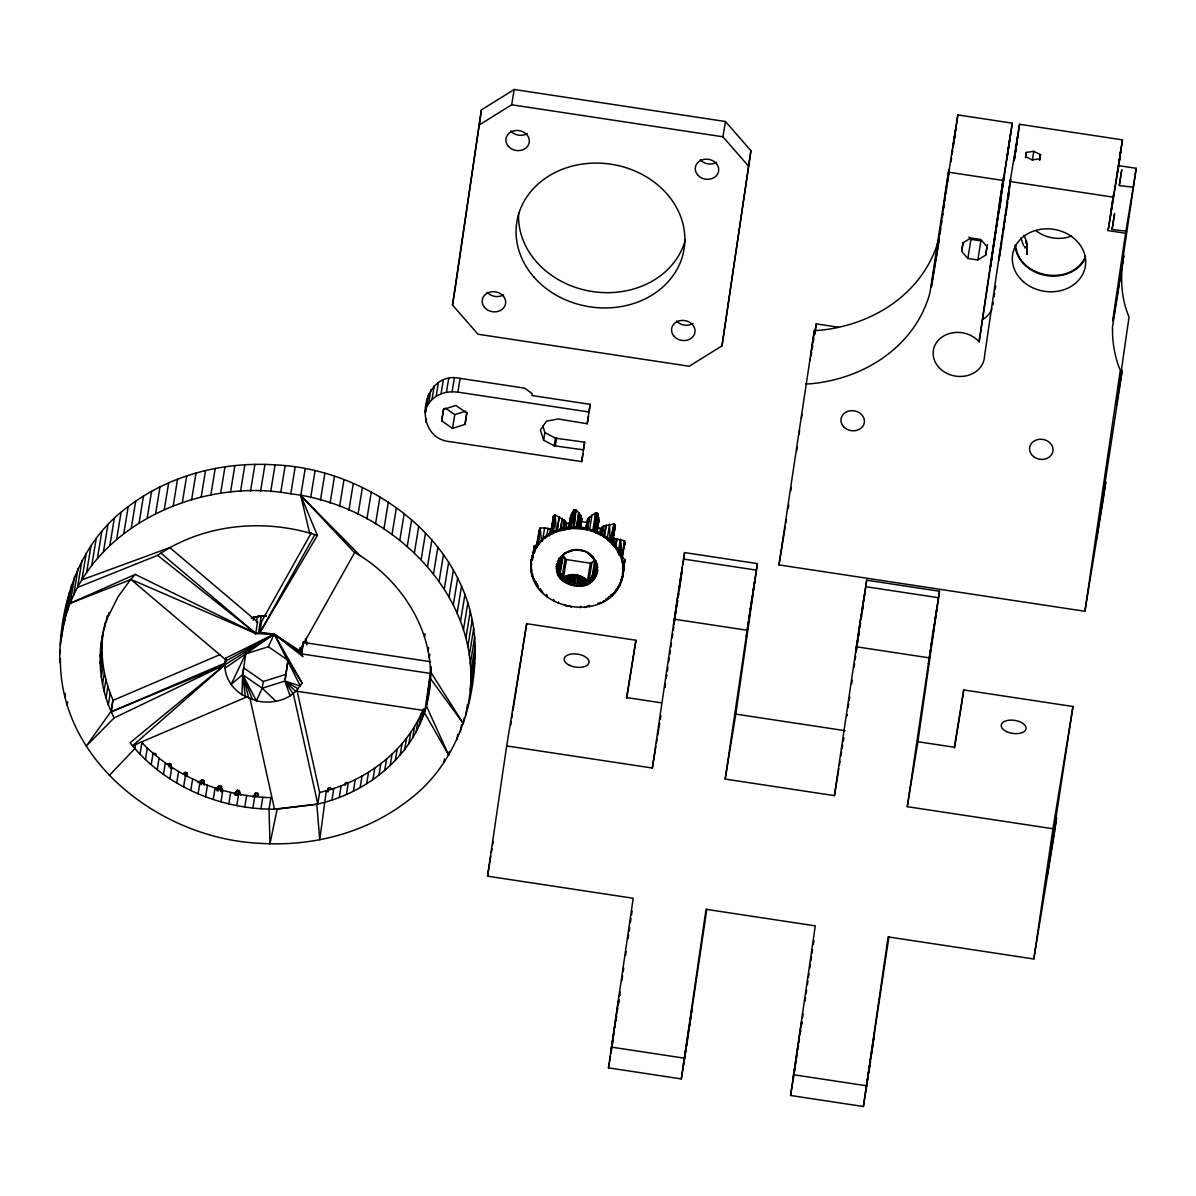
<?xml version="1.0" encoding="UTF-8"?>
<svg xmlns="http://www.w3.org/2000/svg" width="1196" height="1196" viewBox="0 0 1196 1196"><rect width="100%" height="100%" fill="white"/><g stroke="black" fill="none" stroke-linecap="round" stroke-linejoin="round"><path stroke-width="1.5" d="M534.388 547.693L534.388 545.974L538.08 544.001M59.8 662.36C59.038 603.965 79.175 541.938 128.196 506.67C169.668 474.902 223.338 461.402 275.065 464.885C374.587 469.086 477.877 548.635 475.126 654.466C473.81 710.454 453.463 767.787 406.745 801.529C365.273 833.298 311.618 846.783 259.876 843.315C162.432 838.994 59.651 762.495 60.383 658.802M103.08 632.848C99.986 655.528 103.798 678.924 112.962 699.839L111.079 711.336L86.276 746.08L114.173 717.899C100.853 691.856 96.801 661.373 103.006 632.774M467.726 706.866C489.882 600.078 391.57 505.474 290.792 493.813C194.081 475.933 76.499 532.399 61.34 636.556M303.35 641.505L301.377 653.569L274.198 634.074L254.584 633.596L262.387 632.789L274.198 634.074L302.977 656.709L299.583 650.729L274.198 634.074L224.923 664.722L130.08 742.776C164.943 786.639 221.664 810.17 277.143 809.169L316.82 804.235C371.223 792.395 421.276 749.219 429.17 692.305C437.945 635.345 402.499 579.432 353.881 551.954L300.779 495.548L305.159 468.802M532.265 555.841L532.011 557.366C539.456 531.308 572.48 519.453 595.04 531.712L596.176 531.218C612.367 537.796 625.598 554.481 623.325 572.585C617.42 627.481 521.307 612.726 531.682 558.696L531.233 561.163L533.476 552.148L537.228 545.436L534.298 550.369M614.355 545.69L614.505 538.469L624.581 540.876L622.174 560.147L620.395 539.351L618.197 552.761M1024.09 235.253L1027.349 243.864L1027.065 254.404L1027.14 245.165M587.445 553.015L589.165 554.032C564.736 536.137 539.187 577.13 572.51 585.352C606.581 593.545 603.995 543.313 571.583 550.609M255.481 796.446L255.57 793.008L257.648 793.232L258.575 795.415M576.562 585.98L577.653 575.067L578.625 586.025L579.088 575.485L580.643 585.89L580.553 576.053L582.661 585.606L582.093 576.801L584.605 585.143L583.723 577.773L586.474 584.515L585.517 578.999L588.268 583.738L587.535 580.568L589.105 579.881L591.482 581.734L594.666 560.356L591.96 562.449L589.105 579.881L589.927 582.796C584.052 576.248 574.558 572.301 566.052 576.053L563.451 581.032L563.63 576.95L560.326 573.034L558.353 566.784L559.309 558.353M622.488 567.98L623.34 571.21L623.49 565.783L622.996 575.067L623.505 570.642M542.73 425.746L544.883 432.548L555.452 438.17L584.65 442.176L583.394 449.816L554.211 445.809L543.627 440.188L540.413 429.992L546.423 421.201L558.158 418.959L587.221 423.773L590.211 404.353L531.936 395.517L532.235 393.723L524.7 388.162L460.101 378.37C421.022 369.534 410.467 438.678 450.563 441.728L581.675 461.611L582.915 453.972M427.166 403.68L427.316 398.761M265.198 615.596L261.266 615.835L258.456 633.058L274.198 634.074L302.169 683.14L295.801 691.467L290.075 695.848A40.515 34.475 9.3 0 1 256.378 700.781L241.981 694.652L242.639 674.649L246.017 652.343M328.063 791.931L328.182 788.224L330.156 787.716L332.025 789.495M614.236 545.66L614.505 538.469L613.025 538.589L612.158 543.926M623.34 571.21L623.52 566.769M596.939 563.69L595.503 572.406L597.477 572.959L594.442 559.878L588.357 553.569L593.605 557.859L592.454 557.082L597.238 564.258L595.503 572.406L589.105 579.881M578.116 528.064L578.804 512.71L575.889 509.69L573.886 509.81L570.761 515.88L568.638 528.752L570.761 515.88M623.086 562.868L623.251 567.308C622.369 550.728 608.704 539.77 596.176 531.218L594.711 530.964L595.713 512.695L597.596 513.398L598.837 520.14L596.535 532.758M217.448 790.75L217.642 787.357L219.361 785.712L221.38 786.28L222.292 790.99M580.568 528.782L581.854 518.601L578.804 512.71L576.337 527.795M64.509 621.815L67.215 601.334M538.589 540.248L538.813 536.69M539.022 533.132L540.188 528.094L544.629 527.855L551.894 529.32L551.311 533.117M1119.217 161.714L1122.446 139.857L1019.53 124.294L1010.127 181.508L984.517 356.139A25.789 21.932 9.3 0 1 950.73 374.961A25.789 21.932 9.3 0 1 937.858 340.785A25.789 21.932 9.3 0 1 979.12 341.817L1012.279 123.158L957.832 114.906L956.456 124.937M1019.56 124.264L1017.557 138.557M429.17 692.305L431.203 668.519M1026.841 247.109L1027.065 254.404M235.552 795.31L235.791 791.961L237.301 790.152L239.35 790.556L240.83 795.191M186.995 775.442L187.174 773.139L185.305 772.257L183.197 773.573M687.117 1041.955L681.316 1078.912L608.465 1067.864L633.207 898.256L487.534 876.175L506.67 745.945L526.689 623.699L635.943 640.249L626.749 698.255M619.438 995.834L619.498 995.057L619.259 996.268M838.859 768.565L834.434 795.624L725.18 779.074L735.809 714.117L757.412 563.615L684.575 552.582L683.006 564.497M681.316 1078.912L706.044 909.304L815.298 925.868L790.571 1095.476L863.407 1106.509L888.927 936.797M855.648 652.986L855.708 652.209M864.409 595.518L864.469 594.741L861.972 610.02M917.9 741.729L954.333 747.246L963.707 689.942L1072.962 706.507L1052.943 828.753L907.271 806.672L917.9 741.729L939.503 591.228L866.666 580.18L864.588 595.638M863.407 1106.509L888.135 936.902L1033.807 958.983L1053.826 836.737L1056.561 818.124L1047.173 875.442L1072.962 706.507M596.012 532.22L597.596 513.398L594.711 530.964M531.218 562.524L530.889 565.02L531.487 559.638L530.889 565.02M288.266 658.757L285.979 674.335L263.329 681.511L243.73 667.921L242.639 674.649L256.378 700.781L262.223 688.238L284.872 681.047L300.375 686.085L274.198 634.074L225.909 658.039L225.012 668.13A40.515 34.475 9.3 0 0 241.981 694.652M556.633 530.232L556.394 531.757L560.804 528.841L560.55 530.366L561.881 528.587L565.11 527.825L572.914 526.988L574.244 528.079L575.889 509.69L569.999 528.647L571.823 513.099L569.296 528.707L556.394 531.757L548.725 535.569L548.979 534.044L556.962 531.263M1113.072 320.752L1123.702 255.794L1112.534 326.762A147.347 125.371 9.3 0 0 1117.737 363.644L1120.293 370.431L1084.907 611.276L778.985 564.916L814.327 330.589L820.366 330.231A147.347 125.356 9.3 0 0 938.711 239.26L939.323 236.3M1123.702 255.794C1120.263 276.246 1120.652 297.58 1129.054 316.94L1116.317 405.295L1122.192 370.252L1119.456 388.864L1096.403 539.187L1105.777 481.883L1103.041 500.496L1084.907 611.276M618.945 555.004L620.395 539.351L621.053 556.334M427.959 699.122L430.411 673.438L301.571 653.913L303.455 642.446L430.44 661.702M579.417 527.974L580.613 515.341L578.565 527.885M327.973 790.541L328.182 788.224L327.629 791.617M554.66 531.099L557.261 530.83L550.623 533.461L553.509 515.895L555.153 514.983L552.283 532.564L553.464 532.698L555.153 514.983L565.14 520.709L566.71 523.534L565.828 528.886M1026.916 246.63L1027.17 245.599M587.027 529.38L588.103 518.346L595.713 512.695L592.842 530.262L595.444 531.099M665.275 686.818L665.35 685.846L665.051 687.326M847.172 715.671L847.276 714.58L847.037 715.627M622.996 575.067L623.594 569.685M810.32 358.621L810.26 360.16M531.308 566.859L530.994 568.907L531.144 563.495L531.308 566.859L531.443 565.798M945.333 193.304L945.064 195.606L947.755 179.849M948.921 169.922L947.396 180.701M952.255 151.668L952.539 149.365M956.127 125.984L954.199 140.052M999.781 201.556L999.512 203.858L1003.623 179.415L990.467 266.738L1000.499 198.521M1003.369 178.174L1001.844 188.953M1010.56 134.236L1006.703 159.92L1009.708 139.454M1007.062 202.662L1006.793 204.965L1008.886 191.674M1010.381 181.583L1010.65 179.28L1008.318 194.186M1109.679 220.557L1109.948 218.255M1116.87 176.619L1118.395 165.84M1120.458 153.238L1120.727 150.935L1117.722 171.402M538.2 543.702L540.188 528.094L541.504 540.951M682.318 567.921L681.331 575.082M801.171 1026.153L801.589 1022.655L801.35 1023.866M548.097 528.184L546.632 537.139M810.664 356.064L811.561 349.636M560.775 529.11L562.284 518.227L560.52 528.991M595.04 531.712L597.596 513.398M618.452 1002.995L618.87 1000.035M856.067 649.503L866.666 580.18M863.422 602.679L864.05 598.224M550.982 533.61L553.509 515.895L553.509 518.436M811.755 348.171L814.327 330.589M576.592 528.064L578.804 512.71M681.107 576.562L678.311 595.429M682.228 569.804L680.36 582.542M748.307 622.593L746.394 636.436L755.214 578.176L752.703 593.455M800.109 1033.553L800.543 1030.608M862.989 605.639L861.075 618.526M930.398 650.19L928.485 664.034L937.305 605.789L934.809 621.068M1039.683 159.995L1040.475 154.553L1033.733 151.324L1026.273 152.4L1025.57 156.691L1032.312 159.92L1039.773 158.844L1040.475 154.553L1039.668 160.07M225.012 668.13L245.688 653.883L268.338 646.707L287.937 660.282L284.872 681.047L290.075 695.848M452.492 305.01L481.42 109.883L514.205 89.491L725.434 121.514L750.924 150.726L721.995 345.868L689.21 366.245L477.981 334.237L452.492 305.01L454.988 289.731M455.257 287.892L481.42 109.883M441.713 420.887L443.387 409.436L455.885 405.474L466.709 412.964L465.02 424.416L452.522 428.377L441.713 420.887L443.686 408.853M510.812 725.135L511.35 721.487M511.888 717.839L512.426 714.191M512.964 710.544L526.689 623.699M581.675 461.611L584.65 442.176M506.67 745.945L652.343 768.026L679.179 586.16M619.648 995.73L620.186 992.052M621.815 981.004L622.623 975.488M623.161 971.795L623.714 968.117M625.598 955.23L626.136 951.553M628.035 938.666L628.573 934.973M629.126 931.295L629.664 927.618M630.471 922.086L631.01 918.408M631.548 914.731L632.101 911.038M664.946 687.491L665.484 683.813M666.292 678.282L666.845 674.604M667.383 670.926L667.921 667.233M668.728 661.717L669.282 658.039M669.82 654.347L670.358 650.669M670.896 646.991L671.434 643.299M672.257 637.782L672.795 634.104M673.333 630.412L673.871 626.734M674.679 621.217L675.232 617.525M675.77 613.847L676.308 610.169M676.846 606.477L677.669 600.96M678.207 597.282L678.745 593.59M679.283 589.912L679.821 586.234M721.995 345.868L750.924 150.726M725.18 779.074L749.324 615.641M706.821 909.199L688.268 1034.39M790.75 490.988L791.289 487.34M796.641 450.862L797.179 447.214M799.063 434.447L799.586 430.799M801.47 418.032L802.008 414.384M814.775 334.028L816.27 323.877L838.381 327.241M834.434 795.624L861.27 613.757M801.47 1025.181L802.008 1021.504M802.561 1017.811L803.099 1014.133M804.983 1001.246L805.536 997.569M806.074 993.876L806.612 990.198M807.42 984.667L807.973 980.989M808.511 977.311L809.049 973.634M809.856 968.102L810.395 964.425M810.948 960.732L811.486 957.054M812.024 953.376L812.562 949.699M813.37 944.167L813.923 940.49M848.128 707.733L848.667 704.04M849.205 700.363L849.743 696.685M851.642 683.798L852.18 680.105M854.079 667.219L854.617 663.541M855.155 659.863L855.693 656.185M856.515 650.654L857.054 646.976M857.592 643.284L858.13 639.606M858.668 635.928L859.221 632.25M860.029 626.719L860.567 623.041M861.105 619.349L861.643 615.671M862.196 611.993L863.004 606.462M805.566 384.065L811.621 383.707A147.347 125.356 9.3 0 0 929.95 292.736L948.398 172.164L1002.831 180.417L979.12 341.817M936.034 258.486L946.051 190.269M939.966 233.848L940.774 228.316M941.327 224.639L941.865 220.946M942.403 217.253L942.941 213.576M943.764 208.044L944.302 204.352M944.84 200.659L945.393 196.981M945.931 193.289L946.739 187.757M947.277 184.064L947.83 180.387M948.368 176.694L948.906 173.001M953.033 145.987L953.78 140.889M956.157 127.015L955.484 131.5M950.999 161.804L951.538 158.186M952.076 154.553L952.599 150.935M953.137 147.302L953.93 141.861M961.689 251.414L962.93 242.938L970.853 238.004L980.81 239.514L986.969 246.585L985.728 255.062L977.805 259.981L967.848 258.471L961.689 251.414L963.109 242.728M907.271 806.672L931.43 643.254M1006.389 209.121L998.884 260.16L1001.725 242.803M1009.14 190.059L1010.127 183.272M1002.278 239.245L1002.816 235.597M1003.354 231.949L1004.162 226.478M1004.685 222.83L1005.223 219.182M1005.761 215.549L1007.645 202.782M1008.168 199.134L1008.706 195.486M994.07 296.877L994.609 293.244M995.132 289.611L995.67 285.994M1014.328 160.279L1014.866 156.661M1015.404 153.028L1015.927 149.41M1016.331 146.121L1017.856 135.342L1013.984 161.026L1014.836 155.809M1025.48 157.827L1026.273 152.4M1032.402 160.369L1033.733 151.324M1026.811 247.557L1027.349 243.864M961.225 706.851L963.707 689.942M1108.079 230.604L1118.723 165.646L1136.2 168.307L1133.225 187.204L1125.571 233.25L1108.079 230.604L1122.446 139.857M1118.723 165.646L1120.443 154.149M1112.714 320.692L1125.571 233.25M1123.343 255.75L1136.2 168.307M1033.807 958.983L1052.943 828.753M617.076 1012.369L617.809 1008.198M618.317 1004.73L618.84 1001.261M689.389 1026.886L692.335 1006.105L683.514 1064.35L686.011 1049.071M798.913 1041.701L799.421 1038.233M800.154 1034.062L800.677 1030.593M871.495 1054.483L874.426 1033.703L865.605 1091.948L868.117 1076.669M578.7 528.109L580.613 515.341M677.624 597.088L673.557 625.388L673.797 624.177M615.88 1020.352L616.553 1015.838M615.835 1021.324L616.568 1016.495M748.591 619.812L750.46 608.136M797.747 1049.445L798.42 1044.945M797.941 1048.922L798.42 1045.708M798.898 1042.493L799.391 1039.279M954.393 138.826L954.767 136.329M930.682 647.425L932.551 635.734M1016.495 145.688L1017.213 140.859M557.276 530.037L559.309 516.567L557.112 529.978M677.624 599.973L675.576 613.189M615.432 1023.357L614.744 1027.887L615.357 1024.553M750.281 608.555L752.015 597.208M686.713 1045.319L688.433 1033.972M859.715 627.571L860.402 623.041M796.461 1058.639L797.194 1053.781M932.387 636.152L934.106 624.805M868.804 1072.932L870.538 1061.585M596.221 532.773L598.613 517.165L595.937 532.743L599.988 534.672L600.228 533.147L596.968 532.698L598.837 520.14L596.759 532.953M945.916 190.388L957.832 114.906M954.019 139.274L955.26 131.201M953.107 146.45L953.72 142.444M954.169 139.603L954.602 136.763M1000.364 198.641L1012.279 123.158M1015.09 154.194L1016.077 147.736M1111.204 209.778L1113.536 194.873L1110.531 215.34M576.233 574.768L574.529 585.756L574.783 574.633L572.51 585.352L573.303 574.603L570.537 584.799L571.718 574.723L568.623 584.067L570.014 574.977L566.784 583.2L568.145 575.411L565.065 582.183L566.052 576.053L560.64 578.356L562.314 575.829L565.17 558.383L563.181 555.587L558.981 569.969L556.992 571.957L559.683 571.404L563.181 555.587L560.326 573.034L558.457 575.306L561.328 574.334L559.459 576.876L562.314 575.829M678.775 589.523L684.575 552.582M612.232 1044.945L613.055 1039.608M613.458 1036.244L614.281 1030.922M751.611 600.571L757.412 563.615M858.429 635.928L859.251 630.606M794.323 1072.543L794.862 1069M795.265 1065.621L795.968 1061.884M933.702 628.169L939.503 591.228M1112.19 229.034L1114.582 213.665L1111.996 229.527L1126.034 231.127M1119.396 185.096L1121.788 169.742L1119.187 185.604L1133.225 187.204M679.866 582.422L682.378 567.143M617.719 1005.716L610.678 1053.302L611.44 1048.982M612.217 1044.183L612.935 1039.563M611.021 1052.644L611.739 1048.025M857.427 642.327L858.16 637.707M794.787 1068.701L793.785 1074.995M793.591 1077.162L790.571 1095.476M622.473 575.53L624.985 559.713L622.996 557.71M674.32 621.068L675.097 616.269M617.958 1004.177L618.736 999.378M609.616 1061.39L610.483 1055.993M856.934 645.466L855.888 651.79M800.827 1026.975L792.769 1080.9L793.531 1076.594M168.965 766.8L169.503 763.422L171.282 764.438L170.714 767.847M184.752 775.636L185.305 772.257M532.13 559.937L534.388 545.974L534.657 552.657M60.323 645.107L64.704 618.362M64.823 619.678L69.204 592.932M59.815 653.719L60.398 650.161M67.29 611.41L71.67 584.665M169.877 547.678L257.559 621.965L255.69 633.432L135.253 574.424L130.409 579.776L70.235 603.277L74.615 576.532M73.644 595.294L78.024 568.549M81.911 560.73L77.531 587.475L157.618 555.348C203.709 523.639 264.809 518.107 317.359 535.449L259.696 632.953L261.58 621.486L311.304 532.848M86.232 553.12L81.851 579.866L170.415 547.394M64.659 696.864L65.242 693.291M86.62 572.45L91.001 545.705M67.096 705.356L67.679 701.798M91.823 565.274L96.203 538.529M97.444 558.353L101.824 531.607M103.469 551.685L107.849 524.939M109.883 545.286L114.263 518.541M116.67 539.202L121.05 512.456M100.584 649.503L102.467 638.006M101.391 642.626L103.947 627.601M102.602 635.809L105.278 622.503M100.18 656.425L102.064 644.928M104.202 629.066L107.251 615.85M100.165 663.376L102.049 651.865M106.175 622.413L109.09 612.591M100.539 670.328L102.422 658.832M123.816 533.416L128.196 506.67M101.331 677.28L103.215 665.768M102.497 684.202L104.381 672.705M104.067 691.094L105.951 679.582M131.306 527.944L135.686 501.199M106.025 697.911L107.909 686.414M108.358 704.668L110.241 693.172M139.11 522.816L143.49 496.071M246.331 697.104L132.621 745.781L224.923 664.722L111.318 711.799L112.962 699.839M147.228 518.047L151.608 491.302M155.63 513.622L160.01 486.877M164.286 509.571L168.666 482.84M173.196 505.908L177.576 479.162M135.701 743.643L134.894 748.576L109.419 775.367M140.037 754.183L141.92 742.671C175.304 777.31 223.114 796.446 270.924 797.642L269.04 809.139L269.967 843.778L277.143 809.169M182.315 502.634L186.696 475.888M145.464 759.58L147.347 748.068M191.644 499.749L196.024 473.003M151.189 764.752L153.073 753.241M201.152 497.282L205.533 470.536M157.184 769.686L159.068 758.189M163.433 774.38L165.317 762.884M210.81 495.204L215.19 468.458M169.937 778.82L171.82 767.324M220.602 493.559L224.983 466.814M176.679 782.991L178.563 771.495M230.499 492.318L234.879 465.588M183.616 786.878L185.5 775.382M190.762 790.481L192.646 778.985M240.486 491.511L244.866 464.766M198.088 793.785L199.971 782.289M201.152 784.785L201.975 779.717L203.918 780.48L204.262 785.219M250.517 491.122L254.898 464.377M203.365 783.858L203.918 780.48L202.931 783.679M225.79 657.95L225.072 663.092L111.318 711.799M205.577 796.79L207.446 785.294M260.593 491.167L264.974 464.422M213.202 799.481L215.086 787.985M217.089 790.75L217.642 787.357L215.714 789.091M218.539 790.78L219.361 785.712M220.542 791.363L221.38 786.28L220.378 789.539M221.215 791.946L221.768 788.553M270.685 491.631L275.065 464.885M220.946 801.843L222.83 790.347M253.163 620.156L253.642 617.3L266.005 615.746M257.409 616.403L256.467 622.129L257.559 621.965M228.81 803.906L230.693 792.395M280.761 492.513L285.141 465.767M235.238 795.355L235.791 791.961L234.087 793.86M236.464 795.22L237.301 790.152M236.763 805.626L238.647 794.114M238.796 793.95L239.35 790.556L237.84 795.49M290.792 493.813L295.173 467.083M275.992 701.26L262.223 688.238L263.329 681.511M244.776 807.001L246.66 795.504M252.849 808.062L254.733 796.551M255.017 796.387L255.57 793.008L252.834 796.999M257.095 796.626L257.648 793.232M310.661 497.685L315.041 470.94M260.937 808.765L262.821 797.269M285.979 674.335L284.872 681.047L293.08 693.755M320.453 500.242L324.834 473.496M300.121 647.455L299.583 650.729L354.734 552.432M305.324 642.387L305.802 639.516L307.028 642.79M330.096 503.187L334.476 476.442M339.589 506.536L343.97 479.79M348.903 510.273L353.283 483.528M358.008 514.385L362.388 487.639M297.176 691.168L319.646 792.485L317.777 803.936L293.289 693.575M366.903 518.87L371.283 492.124M423.22 709.153C406.595 750.071 368.174 779.104 326.329 790.735L319.751 839.727L316.82 804.235L274.512 809.124L250.039 698.748M375.544 523.713L379.924 496.968M331.95 799.93L333.834 788.418M339.275 797.284L341.159 785.787M383.931 528.901L388.311 502.156M346.436 794.338L348.32 782.842M392.019 534.418L396.399 507.672M353.403 791.094L355.287 779.598M399.808 540.263L404.188 513.518M360.146 787.536L362.029 776.04M425.073 412.515L428.602 394.007M425.761 412.276L426.329 408.838M426.344 407.761L428.676 403.351L430.934 389.597M366.664 783.709L368.547 772.197M425.896 422.338L426.464 418.899M407.268 546.408L411.648 519.662M428.676 403.351L432.01 399.479L434.253 385.725M372.943 779.583L374.826 768.086M432.01 399.479L436.181 396.265L438.439 382.511M414.384 552.851L418.764 526.105M436.181 396.265L441.055 393.843L443.297 380.089M378.953 775.187L380.836 763.691M441.055 393.843L446.422 392.318L448.679 378.564M384.693 770.538L386.577 759.041M421.156 559.564L425.537 532.818M390.15 765.649L392.034 754.153M446.422 392.318L452.103 391.735L454.345 377.981M395.308 760.507L397.192 749.01M427.54 566.545L431.92 539.8M452.103 391.735L457.844 392.124L460.101 378.37M452.522 428.377L454.779 414.623L465.707 411.17M400.152 755.154L402.035 743.658M404.667 749.578L406.55 738.082M433.535 573.751L437.915 547.02M424.535 637.02L425.073 633.731M478.923 125.161L511.694 104.77L514.205 89.491M408.838 743.822L410.721 732.311M412.68 737.872L414.564 726.361M439.126 581.211L443.507 554.466M428.063 650.729L428.602 647.455M465.02 424.416L466.993 412.381M416.163 731.743L418.047 720.246M429.244 657.665L429.783 654.376M419.273 725.464L421.156 713.967M422.024 719.05L423.638 709.198M431.203 666.635L430.396 671.569L463.271 723.52L464.153 718.183M444.299 588.851L448.679 562.12M424.924 709.228L424.386 712.517L448.709 755.08L449.292 751.507M449.038 596.699L453.419 569.954M453.329 604.713L457.709 577.967M457.171 612.875L461.551 586.13M460.55 621.173L464.93 594.427M463.465 629.574L467.845 602.829M443.94 762.48L444.523 758.922M465.902 638.081L470.282 611.335M467.845 646.647L472.226 619.902M469.31 655.259L473.691 628.513M456.917 739.651L457.784 734.299M470.282 663.915L474.663 637.169M460.325 731.668L461.492 724.537M470.761 672.571L475.141 645.825M470.746 681.212L475.126 654.466M465.737 715.253L467.501 704.564M470.237 689.823L474.618 663.077M543.627 440.188L544.883 432.548M545.54 536.421L545.301 537.946L548.979 534.044L542.401 539.097L537.168 545.212L532.011 557.366L532.564 554.914M532.37 559.997L534.089 549.457L532.474 558.308M539.232 529.574L536.361 547.14L537.497 545.54L540.188 528.094L536.361 547.14L536.645 546.064M541.011 540.562L542.356 540.846L539.59 542.042L536.914 546.736L537.168 545.212L537.991 545.436M554.211 445.809L555.452 438.17M539.351 543.567L539.59 542.042M555.407 445.585L556.648 437.945M533.939 580.389L533.162 576.876M542.401 539.097L542.147 540.607L543.178 538.424M487.534 876.175L490.809 856.112M491.406 852.464L492.005 848.816M492.603 845.168L493.2 841.506M542.7 539.59L544.629 527.855M534.178 578.864L538.006 587.52L538.26 585.995M549.338 535.898L550.504 528.767M540.861 589.299L540.607 590.824L540.203 588.477M552.403 526.419L553.24 521.381L552.582 524.939M553.464 532.698L552.687 531.981L552.447 533.506L553.673 531.547M547.095 595.219L546.841 596.729L546.273 594.502M562.733 528.617L564.183 519.707M563.675 529.634L565.14 520.709M563.944 530.007L565.394 521.097M556.29 568.474L558.353 566.784L559.773 558.054M567.323 527.496L569.535 527.182L564.856 529.35L565.11 527.825L560.55 530.366M558.981 569.969L561.268 556.02M569.042 528.587L570.402 517.988M587.221 423.773L588.477 416.133M590.211 404.353L588.955 411.992L457.844 392.124M558.308 603.487L558.547 601.962M565.17 558.383L566.47 559.593L563.63 576.95L561.971 579.746M573.004 527.257L575.889 509.69L573.617 527.63L574.05 526.913L571.793 527.047M569.296 528.707L573.796 528.438L574.05 526.913L569.296 528.707L571.015 527.376L573.886 509.81L569.999 528.647M579.791 528.049L581.54 517.36M580.434 527.944L581.854 518.601M575.171 526.943L573.796 528.438L582.856 529.051L583.095 527.526L595.937 532.743L593.007 530.022M585.801 527.75L588.103 518.346L586.354 529.051M585.831 528.767L587.445 519.453M582.856 529.051L587.326 529.918L589.568 516.687L587.326 529.424M589.583 529.798L592.05 514.714M587.58 528.393L591.706 531.144L591.945 529.619L592.842 530.262M580.434 607.792L580.688 606.267M587.535 580.568L590.375 563.226L591.96 562.449M596.834 532.953L598.837 520.14M599.659 534.014L600.527 528.662L602.829 526.419L614.026 523.908L615.342 525.268L612.143 543.761L613.877 543.881L616.224 548.695L616.478 547.17L613.384 545.481M596.266 561.328L593.978 575.276L595.264 577.758L592.902 576.442L596.131 561.223M589.374 606.865L589.628 605.355M601.005 535.629L602.47 526.718M601.364 535.345L602.829 526.419M602.575 534.657L604.025 525.747M600.228 533.147L603.801 536.929L604.055 535.404M604.503 535.659L606.267 524.895L604.234 535.703M607.12 539.276L609.586 524.192L609.975 541.265L613.174 543.373M607.389 539.486L607.643 537.961L604.668 537.154L609.272 539.381M598.09 602.948L597.836 604.458L600.646 602.291M607.643 537.961L610.663 542.326L610.917 540.801L607.882 539.59M610.917 540.801L612.457 542.835L611.141 541.489L614.026 523.908L609.975 541.265L610.917 540.801L613.623 545.406L613.877 543.881M611.679 544.03L612.546 538.678M613.697 532.265L611.769 544.001L615.342 525.268L614.236 528.916M613.339 545.6L614.505 538.469M609.616 596.281L605.505 600.661L605.759 599.136M615.521 547.589L616.986 538.634L615.417 547.559M611.978 594.277L608.943 598.269L609.183 596.759M618.586 586.279L612.083 595.608L612.337 594.083M620.305 555.826L620.545 554.316L622.697 560.939M624.581 540.876L621.711 558.383L623.251 567.308M622.084 577.145L619.364 586.115L619.618 584.59L614.894 592.663M621.337 580.509L623.251 573.542L619.364 586.115M624.476 561.358L622.473 573.661L624.985 559.713L622.548 568.429M635.943 640.249L626.555 697.567L661.149 702.8M748.412 166.02L722.922 136.793L725.434 121.514M652.343 768.026L655.886 746.379M656.469 742.776L657.067 739.158M657.665 735.555L659.729 722.922M660.312 719.319L660.91 715.716M812.159 348.948L812.742 345.375M813.34 341.787L813.923 338.214M814.506 334.626L816.27 323.877M778.985 564.916L785.234 526.763M785.832 523.13L786.43 519.498M788.209 508.599L788.807 504.966M839.457 764.962L840.041 761.359M840.938 755.947L841.521 752.329M842.119 748.726L842.702 745.108M843.3 741.505L843.883 737.902M948.323 176.38L948.891 172.897M931.176 286.831L939.353 236.913M931.535 286.891L939.413 238.751M967.848 258.471L970.973 239.379L968.924 237.017M977.805 259.981L980.929 240.889L970.973 239.379M985.728 255.062L987.433 244.642M999.422 209.778L1001.291 198.327L1000.633 198.895M1006.658 207.297L1007.51 202.094M1008.078 198.611L1008.931 193.408M954.528 747.949L960.971 708.54M186.606 776.533L187.174 773.139L186.202 776.324M810.993 356.049L811.576 352.536M532.31 558.263L534.388 545.974M609.347 1062.945L608.465 1067.864M612.143 543.761L615.342 525.268L612.158 542.879M473.601 671.644L470.521 686.833M551.042 533.64L551.969 528.408M611.679 542.864L612.322 539.381M612.965 535.898L613.593 532.399M622.219 578.864L623.041 574.499M170.834 766.711L171.282 764.438L170.221 767.996M1026.004 240.815L1025.57 242.833L1026.467 242.265M622.473 554.226L625.06 542.58L623.49 547.888M592.902 580.523L591.811 577.803L595.997 561.163M1026.826 247.482L1024.763 246.78M558.353 566.784L556.245 566.71L561.896 556.29L565.663 553.015L572.331 550.444L564.303 553.419L565.663 553.015L558.981 558.457L560.789 557.62M610.767 595.414L611.545 594.756L608.943 598.269M623.669 547.753L625.06 542.58M621.008 582.557L622.458 577.339M533.237 553.658L533.894 551.251M1026.108 242.519L1026.153 241.233M534.866 550.115L536.047 547.499M536.914 546.736L537.766 544.419M552.582 532.13L543.971 537.766L544.763 537.094M1025.196 247.049L1024.822 248.14M108.552 615.88L117.881 597.073L130.409 579.776M617.315 589.493L618.511 586.788M1085.549 256.288C1072.304 287.219 1018.274 278.593 1015.628 244.851M268.338 646.707L274.198 634.074L225.222 661.388M591.437 530.695L591.945 529.619L595.937 532.743M545.301 537.946L546.408 535.838M259.696 632.953L314.847 534.642M548.725 535.569L549.906 533.521M619.094 585.442L619.618 584.59M612.083 595.608L613.653 593.111M556.394 531.757L557.68 529.888L560.236 529.514L555.647 530.665M621.965 558.069L622.697 563.421M564.856 529.35L566.216 527.66M621.606 578.924L622.174 578.251L621.546 580.12M605.505 600.661L607.389 598.449M534.702 549.472L535.644 548.396M559.683 571.404L557.62 573.661L560.326 573.034M536.137 546.901L537.168 545.212M615.82 546.348L615.207 547.006L616.478 547.17L618.467 552.178L617.031 548.052M579.716 527.152L578.341 528.542L578.58 527.032L573.796 528.438M548.979 534.044L547.275 535.225M601.797 602.724L603.816 600.676M556.544 570.223L558.682 568.294M262.223 688.238L242.639 674.649L231.142 684.381L245.688 653.883L274.198 634.074M201.975 779.717L197.908 782.752M556.245 566.71L558.412 565.095M531.577 563.421L531.502 565.274L531.159 564.467M558.457 563.585L556.394 564.975L559.265 560.49L557.306 561.582M584.949 607.523L588.507 605.505M558.054 559.982L560.042 558.981M167.246 764.513L169.503 763.422M114.173 717.899L224.923 664.722M361.536 776.383L363.315 775.531M70.235 603.277L135.253 574.424M113.201 700.333L220.154 654.541M152.4 754.153L154.792 753.256L156.437 754.437M347.154 782.378L345.255 783.051L345.315 785.383M548.112 534.627L549.353 534.193M567.427 528.094L568.459 527.735M251.22 618.093L253.642 617.3M254.15 617.764L258.859 616.224L251.788 618.048M576.024 550.07L579.701 550.459M253.582 617.854L258.859 616.224M566.71 523.534L569.804 522.667M319.646 792.485L326.329 790.735M562.03 529.17L565.618 528.453M535.763 584.037L535.554 581.615L536.227 582.138M265.901 615.85L259.397 616.149L266.26 616.134M568.429 527.346L569.535 527.496M511.694 104.77L722.922 136.793M1010.127 181.508L1112.998 197.116M581.734 521.65L586.683 522.398M683.439 559.055L756.276 570.088M865.53 586.653L938.367 597.701M566.47 559.593L590.375 563.226M674.215 619.184L747.052 630.232M856.306 646.782L929.143 657.83M735.809 714.117L845.064 730.681M296.1 691.124L424.939 710.648L430.411 673.438L426.374 705.864L448.709 755.08M611.335 1047.098L684.172 1058.146M793.426 1074.711L866.263 1085.744M579.701 550.324L583.409 551.192M160.922 553.15L255.69 633.432L130.783 579.342L225.581 659.654M611.036 541.145L613.623 545.406M568.563 605.58L571.374 607.179M298.252 688.866L284.872 681.047L295.801 691.467M591.811 577.803L594.173 579.193L592.902 576.442M597.806 526.913L600.527 528.662M564.153 604.473L566.904 606.312M445.316 408.075L454.779 414.623M584.216 527.735L587.326 529.918M617.33 551.401L620.081 553.389M157.618 555.348L255.69 633.432M588.671 528.692L591.706 531.144M141.278 741.924L142.787 743.224M595.802 562.927L597.238 564.258M596.131 564.437L597.686 565.992M309.615 533.087L300.779 495.548L360.624 556.11M617.794 550.579L619.633 552.492M537.139 584.261L537.707 584.859L537.154 583.708M597.193 531.697L599.988 534.672M597.94 567.741L596.43 566.127L597.836 571.24L596.311 569.326M1023.627 245.733L1020.831 238.049M601.184 533.715L603.801 536.929M430.381 678.506L463.271 723.52M595.922 570.776L597.477 572.959M595.503 572.406L596.924 574.633M287.937 660.282L302.169 683.14M608.465 538.663L610.663 542.326M541.758 590.824L543.567 593.889M594.756 573.766L596.191 576.233M614.535 544.703L616.224 548.695M300.779 495.548L317.359 535.449M245.329 696.625L242.639 674.649L252.55 699.705M553.539 599.465L554.256 601.543M590.48 578.759L591.482 581.734M242.639 674.649L248.858 698.344M305.354 638.679L306.595 643.657M305.802 639.516L307.028 644.898M620.903 555.258L621.711 559.579M552.687 531.981L555.153 514.983L556.424 531.502M574.05 526.913L574.244 528.079M993.263 302.304L993.278 302.663A25.789 21.932 9.3 0 1 993.084 304.801M503.636 294.769A11.781 10.031 9.3 0 1 487.146 292.273M685.353 239.634A84.722 72.089 9.3 0 1 591.482 291.39A84.722 72.089 9.3 0 1 518.66 212.634M527.316 133.518A11.781 10.031 9.3 0 1 510.841 131.022M716.703 162.222A11.781 10.031 9.3 0 1 700.213 159.726M693.007 323.473A11.781 10.031 9.3 0 1 676.532 320.976M1071.601 236.046A32.412 27.583 9.3 0 1 1035.975 230.649M1085.086 258.934A36.822 31.335 9.3 0 1 1045.229 275.349A36.822 31.335 9.3 0 1 1014.956 245.285M991.977 308.972A25.789 21.932 9.3 0 1 982.693 319.422M532.519 574.155L532.519 576.636L532.519 574.155M531.652 570.298L531.532 572.794L531.233 567.382L531.652 570.298M484.649 307.551A11.781 10.031 9.3 0 0 504.802 306.056A11.781 10.031 9.3 0 0 492.304 291.734A11.781 10.031 9.3 0 0 484.649 307.551M674.021 336.255A11.781 10.031 9.3 0 0 694.173 334.76A11.781 10.031 9.3 0 0 681.69 320.438A11.781 10.031 9.3 0 0 674.021 336.255M697.716 175.005A11.781 10.031 9.3 0 0 717.869 173.525A11.781 10.031 9.3 0 0 705.386 159.203A11.781 10.031 9.3 0 0 697.716 175.005M508.345 146.301A11.781 10.031 9.3 0 0 528.497 144.806A11.781 10.031 9.3 0 0 515.999 130.499A11.781 10.031 9.3 0 0 508.345 146.301M533.82 276.964A84.722 72.089 9.3 0 0 678.655 266.23A84.722 72.089 9.3 0 0 588.895 163.344A84.722 72.089 9.3 0 0 533.82 276.964M569.505 665.32A12.528 6.578 8.4 0 0 589 662.509A12.528 6.578 8.4 0 0 571.344 654.062A12.528 6.578 8.4 0 0 569.505 665.32M1006.539 731.563A12.528 6.578 8.4 0 0 1026.033 728.753A12.528 6.578 8.4 0 0 1008.378 720.306A12.528 6.578 8.4 0 0 1006.539 731.563M1024.09 282.301A36.822 31.335 9.3 0 0 1084.787 268.846A36.822 31.335 9.3 0 0 1038.128 229.796A36.822 31.335 9.3 0 0 1024.09 282.301M1033.583 456.588A11.781 10.031 9.3 0 0 1052.824 451.759A11.781 10.031 9.3 0 0 1037.455 439.635A11.781 10.031 9.3 0 0 1033.583 456.588M844.212 427.331A11.781 10.031 9.3 0 0 863.961 424.042A11.781 10.031 9.3 0 0 849.878 410.841A11.781 10.031 9.3 0 0 844.212 427.331"/></g></svg>
